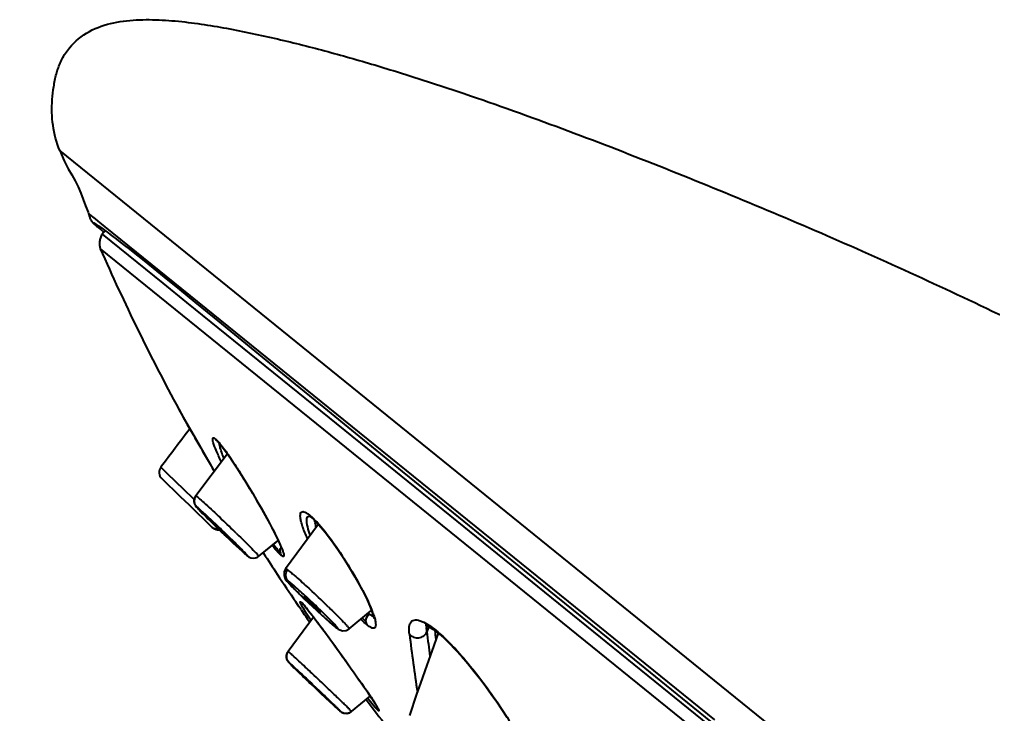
# Model space of a CAD drawing. Extents: x 0 to 1693, y 0 to 1240.
# Drawn here: x 1078.8 to 1112.91, y 633.2 to 657.55 of the extents above; entities that cross this region are included whole.
import ezdxf

# ---------------------------------------------------------------- set-up
doc = ezdxf.new("R2010")
doc.units = 0
doc.header["$LTSCALE"] = 40
doc.header["$MEASUREMENT"] = 0
doc.header["$PDMODE"] = 3
doc.header["$PDSIZE"] = -10
doc.layers.get('0').update_dxf_attribs({"linetype": 'CONTINUOUS'})
doc.layers.get('DEFPOINTS').update_dxf_attribs({"linetype": 'CONTINUOUS'})
doc.layers.add('DEF_LAYER_ASSEM_MEMBER', color=7, linetype='CONTINUOUS')
doc.styles.add('Daelim Dimension', font='')
doc.styles.get('Daelim Dimension').set_extended_font_data('나눔고딕')
doc.dimstyles.new('DEFAULT', dxfattribs={"dimscale": 2, "dimtxt": 2, "dimasz": 2, "dimexe": 0, "dimexo": 2, "dimgap": 1, "dimtad": 1, "dimdec": 1, "dimzin": 9, "dimdsep": 46, "dimtxsty": 'Daelim Dimension', "dimcen": 0.5, "dimclrd": 252, "dimclre": 252, "dimclrt": 3, "dimadec": 1, "dimazin": 0, "dimtfac": 1, "dimtdec": 1, "dimtix": 1, "dimtmove": 0, "dimatfit": 3, "dimfxl": 1, "dimtolj": 1, "dimtzin": 1, "dimlwd": 9, "dimlwe": 9, "dimarcsym": 0})

# ---------------------------------------------------------------- blocks, each defined once
blk = doc.blocks.new('*D7')
at = {"color": 5, "lineweight": 9, "ltscale": 0.5, "transparency": 16777216}
for p, q in [((1076.66, 656.674), (967.784, 656.674)), ((969.784, 652.674), (969.784, 436.258)), ((1231.429, 432.258), (967.784, 432.258))]:
    blk.add_line(p, q, dxfattribs=at)
at = {"color": 5, "ltscale": 0.5, "transparency": 16777216}
for points in [[(969.118, 652.674), (970.451, 652.674), (969.784, 656.674)], [(969.118, 436.258), (970.451, 436.258), (969.784, 432.258)]]:
    blk.add_solid(points, dxfattribs=at)
at = {"layer": 'DEFPOINTS', "color": 0, "ltscale": 0.5, "transparency": 16777216}
for p in [(1080.66, 656.674), (969.784, 432.258), (1235.429, 432.258)]:
    blk.add_point(p, dxfattribs=at)
at = {"color": 7, "ltscale": 0.5, "transparency": 16777216, "insert": (956.998, 544.466), "char_height": 10, "attachment_point": 2, "rotation": 90, "style": 'Daelim Dimension'}
blk.add_mtext('\\A1;224', dxfattribs=at)

msp = doc.modelspace()

# ---------------------------------------------------------------- linework, layer by layer
at = {"layer": 'DEF_LAYER_ASSEM_MEMBER', "color": 9, "linetype": 'Continuous'}
for p, q in [((1156.93, 590.821), (1080.209, 652.949)), ((1081.698, 650.016), (1083.827, 648.29)), ((1081.632, 649.503), (1158.972, 586.874)), ((1083.827, 648.29), (1084.658, 647.617)), ((1084.658, 647.617), (1090.755, 642.677)), ((1084.382, 643.875), (1084.55, 643.577)), ((1090.755, 642.677), (1102.971, 632.782)), ((1083.982, 641.617), (1083.753, 641.838)), ((1084.574, 641.046), (1083.982, 641.617)), ((1084.889, 640.742), (1084.574, 641.046)), ((1084.934, 640.698), (1084.889, 640.742)), ((1085.818, 640.081), (1085.896, 640.007)), ((1089.032, 640.081), (1089.03, 640.083)), ((1087.777, 639.192), (1087.868, 639.266)), ((1087.192, 638.716), (1087.777, 639.192)), ((1086.853, 638.687), (1086.79, 638.733)), ((1087.192, 638.716), (1087.192, 638.716)), ((1088.128, 638.275), (1088.128, 638.275)), ((1088.717, 637.056), (1088.669, 637.109)), ((1089.929, 636.19), (1089.901, 636.214)), ((1090.158, 636.408), (1090.166, 636.4)), ((1090.355, 636.169), (1090.355, 636.17)), ((1093.148, 636.248), (1093.08, 636.06)), ((1089.068, 634.593), (1089.051, 634.609)), ((1089.635, 634.056), (1089.597, 634.093)), ((1090.443, 633.266), (1091.097, 633.806)), ((1090.443, 633.266), (1090.443, 633.266))]:
    msp.add_line(p, q, dxfattribs=at)
at = {"layer": 'DEF_LAYER_ASSEM_MEMBER', "color": 7, "linetype": 'Continuous'}
for p, q in [((1081.459, 650.552), (1081.222, 650.739)), ((1081.562, 650.469), (1081.459, 650.552)), ((1081.679, 650.375), (1081.562, 650.469)), ((1081.367, 650.424), (1081.371, 650.42)), ((1081.371, 650.42), (1081.375, 650.415)), ((1081.375, 650.415), (1081.379, 650.411)), ((1081.379, 650.411), (1081.384, 650.407)), ((1081.39, 650.4), (1081.395, 650.395)), ((1081.395, 650.395), (1081.4, 650.39)), ((1081.4, 650.39), (1081.406, 650.385)), ((1081.406, 650.385), (1081.411, 650.38)), ((1081.411, 650.38), (1081.417, 650.374)), ((1081.417, 650.374), (1081.423, 650.369)), ((1081.422, 650.407), (1081.422, 650.407)), ((1081.422, 650.407), (1081.423, 650.406)), ((1081.423, 650.406), (1081.425, 650.406)), ((1081.423, 650.369), (1081.43, 650.363)), ((1081.425, 650.406), (1081.426, 650.405)), ((1081.426, 650.405), (1081.428, 650.404)), ((1081.428, 650.404), (1081.429, 650.403)), ((1081.429, 650.403), (1081.431, 650.402)), ((1081.43, 650.363), (1081.44, 650.353)), ((1081.431, 650.402), (1081.433, 650.401)), ((1081.433, 650.401), (1081.436, 650.399)), ((1081.436, 650.399), (1081.438, 650.398)), ((1081.438, 650.398), (1081.441, 650.396)), ((1081.44, 650.353), (1081.451, 650.343)), ((1081.441, 650.396), (1081.445, 650.394)), ((1081.445, 650.394), (1081.449, 650.391)), ((1081.449, 650.391), (1081.454, 650.388)), ((1081.451, 650.343), (1081.463, 650.332)), ((1081.454, 650.388), (1081.459, 650.385)), ((1081.459, 650.385), (1081.466, 650.38)), ((1081.463, 650.332), (1081.476, 650.321)), ((1081.466, 650.38), (1081.474, 650.375)), ((1081.474, 650.375), (1081.482, 650.37)), ((1081.476, 650.321), (1081.489, 650.31)), ((1081.482, 650.37), (1081.491, 650.364)), ((1081.489, 650.31), (1081.503, 650.298)), ((1081.491, 650.364), (1081.503, 650.356)), ((1081.503, 650.356), (1081.516, 650.347)), ((1081.503, 650.298), (1081.523, 650.281)), ((1081.516, 650.347), (1081.533, 650.335)), ((1081.523, 650.281), (1081.543, 650.263)), ((1081.533, 650.335), (1081.552, 650.322)), ((1081.543, 650.263), (1081.571, 650.24)), ((1081.552, 650.322), (1081.575, 650.306)), ((1081.571, 650.24), (1081.606, 650.211)), ((1081.575, 650.306), (1081.605, 650.285)), ((1081.605, 650.285), (1081.637, 650.263)), ((1081.606, 650.211), (1081.65, 650.175)), ((1081.637, 650.263), (1081.676, 650.234)), ((1081.65, 650.175), (1081.755, 650.089)), ((1081.676, 650.234), (1081.718, 650.203)), ((1081.801, 650.276), (1081.679, 650.375)), ((1081.718, 650.203), (1081.77, 650.165)), ((1081.77, 650.165), (1081.832, 650.119)), ((1081.787, 650.131), (1081.798, 650.145)), ((1103.176, 632.982), (1081.801, 650.276)), ((1081.698, 650.016), (1081.698, 650.016)), ((1081.698, 650.016), (1081.698, 650.016)), ((1081.832, 650.119), (1081.9, 650.069)), ((1081.9, 650.069), (1081.981, 650.008)), ((1081.981, 650.008), (1082.076, 649.935)), ((1082.076, 649.935), (1082.197, 649.842)), ((1082.197, 649.842), (1082.33, 649.738)), ((1082.33, 649.738), (1082.485, 649.617)), ((1082.485, 649.617), (1082.654, 649.484)), ((1082.654, 649.484), (1082.838, 649.338)), ((1082.838, 649.338), (1083.051, 649.168)), ((1083.051, 649.168), (1083.296, 648.971)), ((1083.296, 648.971), (1083.612, 648.716)), ((1083.612, 648.716), (1083.996, 648.405)), ((1083.996, 648.405), (1084.405, 648.073)), ((1084.405, 648.073), (1084.944, 647.634)), ((1084.944, 647.634), (1085.624, 647.079)), ((1085.624, 647.079), (1086.465, 646.392)), ((1086.465, 646.392), (1088.28, 644.906)), ((1088.28, 644.906), (1089.471, 643.931)), ((1084.386, 643.868), (1084.633, 643.43)), ((1089.471, 643.931), (1090.562, 643.039)), ((1084.633, 643.43), (1084.907, 642.948)), ((1090.562, 643.039), (1092.211, 641.693)), ((1084.907, 642.948), (1085.344, 642.186)), ((1085.736, 642.75), (1085.735, 642.751)), ((1086.086, 642.313), (1084.981, 640.838)), ((1085.344, 642.186), (1085.626, 641.699)), ((1092.211, 641.693), (1093.812, 640.39)), ((1084.455, 640.794), (1083.784, 641.442)), ((1084.745, 640.514), (1084.455, 640.794)), ((1084.981, 640.838), (1084.981, 640.838)), ((1085.028, 640.24), (1084.745, 640.514)), ((1085.272, 640.006), (1085.028, 640.24)), ((1093.812, 640.39), (1095.622, 638.919)), ((1085.451, 639.833), (1085.272, 640.006)), ((1088.978, 640.131), (1088.981, 640.131)), ((1088.989, 640.113), (1089.032, 640.081)), ((1089.03, 640.083), (1089.113, 640.01)), ((1085.546, 639.74), (1085.451, 639.833)), ((1085.558, 639.729), (1085.546, 639.74)), ((1085.597, 639.846), (1085.786, 639.662)), ((1085.786, 639.662), (1085.886, 639.565)), ((1085.886, 639.565), (1085.988, 639.467)), ((1089.279, 639.838), (1088.128, 638.275)), ((1087.192, 638.716), (1087.868, 639.266)), ((1095.622, 638.919), (1097.6, 637.314)), ((1086.854, 638.686), (1086.853, 638.687)), ((1087.358, 638.824), (1087.346, 638.843)), ((1088.128, 638.275), (1088.078, 638.17)), ((1088.784, 637.223), (1088.923, 637.09)), ((1097.6, 637.314), (1099.782, 635.546)), ((1088.585, 636.969), (1088.483, 637.118)), ((1088.671, 636.842), (1088.585, 636.969)), ((1088.719, 637.055), (1088.717, 637.056)), ((1088.923, 637.09), (1089.069, 636.952)), ((1089.109, 636.58), (1088.218, 635.373)), ((1090.355, 636.17), (1091.044, 636.74)), ((1091.044, 636.74), (1091.102, 636.787)), ((1091.102, 636.787), (1091.139, 636.818)), ((1089.876, 636.231), (1089.93, 636.189)), ((1089.93, 636.189), (1089.929, 636.19)), ((1099.782, 635.546), (1102.215, 633.576)), ((1088.176, 635.096), (1088.175, 635.099)), ((1088.253, 634.977), (1088.176, 635.096)), ((1088.436, 634.791), (1088.6, 634.632)), ((1088.6, 634.632), (1088.81, 634.43)), ((1088.81, 634.43), (1089.139, 634.117)), ((1089.139, 634.117), (1089.313, 633.952)), ((1089.313, 633.952), (1089.563, 633.718)), ((1090.443, 633.266), (1091.097, 633.806)), ((1092.722, 633.874), (1092.467, 633.132)), ((1089.563, 633.718), (1089.711, 633.58)), ((1089.711, 633.58), (1089.835, 633.465)), ((1089.835, 633.465), (1089.931, 633.378)), ((1102.215, 633.576), (1108.097, 628.817))]:
    msp.add_line(p, q, dxfattribs=at)
for points in [[(1080.209, 652.949), (1080.365, 652.591), (1080.511, 652.31), (1080.635, 652.094), (1080.747, 651.884), (1080.858, 651.674), (1080.955, 651.456), (1081.037, 651.233), (1081.117, 651.008), (1081.203, 650.785), (1081.222, 650.739)], [(1081.222, 650.739), (1081.224, 650.734), (1081.231, 650.704), (1081.239, 650.674), (1081.246, 650.65), (1081.253, 650.627), (1081.261, 650.603), (1081.269, 650.58), (1081.28, 650.556), (1081.291, 650.532), (1081.3, 650.515), (1081.307, 650.503), (1081.313, 650.494), (1081.317, 650.486), (1081.321, 650.481), (1081.325, 650.476), (1081.328, 650.471), (1081.331, 650.468), (1081.333, 650.464), (1081.336, 650.461), (1081.338, 650.458), (1081.34, 650.455), (1081.342, 650.452), (1081.344, 650.45), (1081.346, 650.447), (1081.348, 650.445), (1081.35, 650.443), (1081.352, 650.441), (1081.354, 650.438), (1081.356, 650.436), (1081.358, 650.434), (1081.36, 650.432), (1081.362, 650.43), (1081.363, 650.428), (1081.367, 650.424)], [(1081.384, 650.407), (1081.386, 650.405), (1081.39, 650.4)], [(1081.42, 650.408), (1081.42, 650.408), (1081.421, 650.408), (1081.421, 650.408), (1081.421, 650.408), (1081.421, 650.407), (1081.422, 650.407)], [(1081.798, 650.145), (1081.747, 650.078), (1081.698, 650.016)], [(1081.698, 650.016), (1081.679, 649.988), (1081.662, 649.955), (1081.649, 649.921), (1081.637, 649.888), (1081.627, 649.855), (1081.619, 649.823), (1081.613, 649.791), (1081.609, 649.76), (1081.606, 649.728), (1081.605, 649.697), (1081.605, 649.666), (1081.606, 649.635), (1081.608, 649.606), (1081.612, 649.578), (1081.617, 649.551), (1081.623, 649.525), (1081.632, 649.503)], [(1085.735, 642.751), (1085.748, 642.74), (1085.811, 642.673), (1085.905, 642.558)], [(1085.905, 642.558), (1086.019, 642.407), (1086.146, 642.227), (1086.28, 642.03), (1086.418, 641.819), (1086.559, 641.599), (1086.7, 641.372), (1086.84, 641.142), (1086.977, 640.912), (1087.11, 640.685), (1087.237, 640.463), (1087.358, 640.248), (1087.471, 640.042), (1087.576, 639.847), (1087.671, 639.666), (1087.755, 639.501), (1087.828, 639.353), (1087.889, 639.223), (1087.938, 639.111), (1087.976, 639.018), (1088.003, 638.947), (1088.017, 638.9), (1088.018, 638.895)], [(1084.981, 640.838), (1084.944, 640.773), (1084.921, 640.657)], [(1084.921, 640.657), (1084.94, 640.554), (1084.972, 640.488), (1084.997, 640.455), (1085.019, 640.429), (1085.046, 640.399), (1085.079, 640.363), (1085.119, 640.321), (1085.167, 640.272), (1085.221, 640.217), (1085.283, 640.155)], [(1085.283, 640.155), (1085.352, 640.086), (1085.428, 640.011), (1085.597, 639.846)], [(1088.962, 640.133), (1088.953, 640.136), (1088.989, 640.113)], [(1089.113, 640.01), (1089.298, 639.818), (1089.512, 639.563), (1089.737, 639.267), (1089.958, 638.954), (1090.172, 638.631), (1090.373, 638.308), (1090.558, 637.995), (1090.722, 637.7), (1090.865, 637.427), (1090.984, 637.181), (1091.08, 636.965), (1091.153, 636.782), (1091.201, 636.636), (1091.227, 636.531), (1091.23, 636.515)], [(1085.988, 639.467), (1086.091, 639.37), (1086.193, 639.274), (1086.292, 639.18)], [(1086.292, 639.18), (1086.386, 639.092), (1086.475, 639.01), (1086.555, 638.936)], [(1086.555, 638.936), (1086.626, 638.871), (1086.687, 638.817), (1086.736, 638.775), (1086.774, 638.742), (1086.806, 638.717), (1086.843, 638.692), (1086.853, 638.687)], [(1086.854, 638.686), (1086.908, 638.663), (1087.011, 638.648), (1087.126, 638.675), (1087.192, 638.716)], [(1088.078, 638.17), (1088.073, 638.042), (1088.107, 637.946)], [(1088.107, 637.946), (1088.141, 637.891), (1088.177, 637.846), (1088.221, 637.794), (1088.279, 637.732), (1088.351, 637.656), (1088.437, 637.566)], [(1088.437, 637.566), (1088.539, 637.464), (1088.656, 637.349), (1088.784, 637.223)], [(1088.718, 637.056), (1088.727, 637.047), (1088.747, 637.027), (1088.775, 636.996), (1088.811, 636.954)], [(1088.811, 636.954), (1088.854, 636.902), (1088.904, 636.841)], [(1088.904, 636.841), (1088.96, 636.771), (1089.023, 636.691), (1089.092, 636.602)], [(1089.069, 636.952), (1089.22, 636.811), (1089.371, 636.672)], [(1089.092, 636.602), (1089.168, 636.503), (1089.25, 636.394), (1089.34, 636.275), (1089.435, 636.148), (1089.535, 636.012), (1089.639, 635.87), (1089.748, 635.722), (1089.858, 635.569), (1089.97, 635.414), (1090.082, 635.258), (1090.193, 635.103), (1090.301, 634.951), (1090.407, 634.802), (1090.509, 634.658), (1090.607, 634.518), (1090.7, 634.385), (1090.788, 634.258), (1090.87, 634.139), (1090.947, 634.028), (1091.017, 633.924), (1091.082, 633.828), (1091.14, 633.741), (1091.192, 633.662), (1091.238, 633.591)], [(1089.371, 636.672), (1089.517, 636.539), (1089.654, 636.418)], [(1089.654, 636.418), (1089.775, 636.314), (1089.876, 636.231)], [(1089.929, 636.19), (1089.972, 636.16), (1090.028, 636.129)], [(1090.028, 636.129), (1090.127, 636.102), (1090.256, 636.115), (1090.355, 636.169)], [(1093.018, 636.302), (1093.042, 636.296), (1093.139, 636.253), (1093.288, 636.162), (1093.465, 636.029), (1093.658, 635.862), (1093.863, 635.667), (1094.075, 635.447), (1094.294, 635.206), (1094.514, 634.952), (1094.73, 634.688), (1094.94, 634.421), (1095.143, 634.15), (1095.339, 633.878), (1095.529, 633.605), (1095.71, 633.334), (1095.882, 633.069)], [(1093.471, 636.023), (1093.25, 635.39), (1093.076, 634.893), (1092.854, 634.263), (1092.722, 633.874)], [(1088.165, 635.252), (1088.161, 635.16), (1088.175, 635.099)], [(1088.218, 635.373), (1088.199, 635.345), (1088.165, 635.252)], [(1088.176, 635.096), (1088.192, 635.059), (1088.221, 635.012), (1088.24, 634.989), (1088.256, 634.971), (1088.274, 634.952), (1088.296, 634.929), (1088.323, 634.902), (1088.355, 634.871), (1088.436, 634.791)], [(1091.238, 633.591), (1091.276, 633.53), (1091.308, 633.478), (1091.332, 633.436), (1091.349, 633.406), (1091.351, 633.403)], [(1089.931, 633.378), (1089.969, 633.344), (1089.999, 633.316), (1090.024, 633.295), (1090.045, 633.277), (1090.066, 633.261), (1090.099, 633.239), (1090.17, 633.208), (1090.268, 633.197)], [(1090.268, 633.197), (1090.375, 633.224), (1090.443, 633.266)]]:
    msp.add_lwpolyline(points, dxfattribs=at)
for centre, radius, start, end in [((1153.012, 680.901), 77.981, 203.74329, 208.34722), ((1234.428, 728.181), 172.109, 209.44445, 209.59118), ((1088.972, 640.022), 0.108, 93.3124, 94.8649), ((1088.973, 640.011), 0.119, 87.3281, 93.2376), ((1119.331, 674.472), 48.343, 225.7479, 226.1416), ((1125.129, 680.497), 56.704, 226.1348, 226.5097), ((1152.994, 680.894), 77.962, 212.6581, 213.30562), ((1152.993, 680.893), 77.96, 213.30561, 214.16002), ((1110.214, 659.418), 30.851, 225.9672, 227.3419), ((1152.977, 680.883), 77.941, 214.406, 214.79801), ((1091.851, 637.677), 1.265, 229.4496, 231.1426), ((1152.99, 680.892), 77.957, 217.26804, 217.61327), ((1152.992, 680.894), 77.96, 217.61326, 219.20298)]:
    msp.add_arc(centre, radius, start, end, dxfattribs=at)
at = {"layer": 'DEF_LAYER_ASSEM_MEMBER', "color": 9, "linetype": 'Continuous'}
for centre, radius, start, end in [((1246.601, 735.133), 186.126, 209.46567, 210.13214), ((1066.017, 628.678), 24.27, 32.1033, 32.234), ((1063.097, 626.856), 27.712, 30.4882, 32.0854), ((1051.529, 603.797), 49.652, 46.285, 46.7637), ((1039.524, 591.264), 67.277, 45.83306, 46.4278), ((1088.106, 639.082), 1.381, 50.8674, 51.3647), ((1089.173, 640.259), 0.226, 205.5936, 210.3843), ((1088.064, 639.031), 1.447, 50.4375, 50.8679), ((1087.923, 638.861), 1.668, 48.1827, 50.3946), ((1085.738, 639.939), 0.276, 225.9951, 229.2037), ((1049.092, 601.239), 53.185, 45.8298, 46.2916), ((1083.952, 637.359), 4.36, 22.569, 23.8925), ((1088.223, 638.89), 0.286, 202.4229, 211.2647), ((1067.938, 614.763), 31.019, 47.2601, 47.3843), ((1064.692, 611.262), 35.794, 45.9524, 47.2479), ((1069.153, 615.974), 29.029, 46.2564, 47.1046), ((1085.333, 634.043), 4.537, 39.5673, 40.3908), ((1072.394, 619.337), 24.358, 45.3336, 46.2941), ((1066.609, 613.244), 33.036, 45.8317, 45.9528), ((1147.949, 642.551), 55.866, 186.7573, 188.8525), ((1175.724, 646.23), 83.268, 187.01535, 187.60434), ((1153.952, 643.658), 61.065, 187.1026, 187.39507), ((1074.748, 620.233), 20.269, 47.5372, 47.7356), ((1005.168, 545.46), 122.409, 46.39172, 46.73229), ((1151.824, 700.33), 91.179, 226.31566, 226.54539), ((1020.375, 561.52), 100.024, 46.48311, 46.72151), ((1157.694, 706.508), 99.701, 226.53842, 226.76794), ((1026.204, 567.649), 91.566, 46.20946, 46.48702), ((1086.494, 630.516), 5.654, 31.5289, 32.3655), ((1090.252, 633.495), 0.297, 278.8795, 286.0088)]:
    msp.add_arc(centre, radius, start, end, dxfattribs=at)
at = {"layer": 'DEF_LAYER_ASSEM_MEMBER', "color": 7, "linetype": 'Continuous'}
for points, start_tangent, end_tangent in [([(1080.209, 652.949), (1079.976, 653.829), (1079.949, 654.738), (1080.001, 655.191), (1080.094, 655.636), (1080.248, 656.065), (1080.479, 656.458), (1081.15, 657.069), (1081.993, 657.407), (1082.895, 657.531), (1083.805, 657.527), (1084.712, 657.445), (1085.613, 657.314), (1087.399, 656.964), (1089.169, 656.535), (1090.923, 656.047), (1092.664, 655.513), (1094.393, 654.944), (1097.822, 653.72), (1101.22, 652.41), (1104.593, 651.037), (1107.939, 649.6), (1111.255, 648.096), (1114.54, 646.524), (1117.794, 644.889), (1124.19, 641.408), (1130.371, 637.557)], (-0.358368, 0.93358), (0.830063, -0.55767)), ([(1081.698, 650.016), (1081.787, 650.131)], (0.622515, 0.782608), (0.606572, 0.795029)), ([(1084.771, 643.188), (1083.753, 641.838)], (-0.601721, -0.798706), (-0.602387, -0.798204)), ([(1085.82, 642.585), (1085.815, 642.613), (1085.813, 642.675)], (-0.184514, 0.98283), (0.137776, 0.990463)), ([(1085.959, 642.17), (1085.866, 642.415), (1085.82, 642.585)], (-0.379166, 0.925329), (-0.184514, 0.98283)), ([(1083.753, 641.838), (1083.697, 641.635), (1083.784, 641.442)], (-0.603452, -0.7974), (0.719563, -0.694427)), ([(1085.018, 640.441), (1085.019, 640.434), (1085.026, 640.424), (1085.038, 640.409), (1085.057, 640.388), (1085.081, 640.361), (1085.148, 640.292), (1085.342, 640.096), (1085.597, 639.846)], (-0.988744, 0.149616), (0.716216, -0.697879)), ([(1088.876, 639.899), (1088.872, 639.999), (1088.887, 640.07), (1088.918, 640.114), (1088.963, 640.13)], (-0.109743, 0.99396), (0.99639, 0.084888)), ([(1088.989, 639.464), (1088.946, 639.593), (1088.876, 639.899)], (-0.337143, 0.941454), (-0.109743, 0.99396)), ([(1089.202, 639.739), (1089.183, 639.806), (1089.144, 639.981)], (-0.287723, 0.957714), (-0.156252, 0.987717)), ([(1085.558, 639.729), (1085.64, 639.673)], (0.713552, -0.700602), (0.913202, -0.407506)), ([(1086.193, 639.31), (1086.186, 639.314), (1086.169, 639.328), (1086.141, 639.353), (1086.104, 639.386), (1086.059, 639.428), (1086.009, 639.475), (1085.898, 639.58), (1085.788, 639.687), (1085.739, 639.735), (1085.696, 639.778), (1085.661, 639.813), (1085.635, 639.84), (1085.62, 639.857), (1085.616, 639.864)], (-0.692514, -0.721405), (0.692514, 0.721405)), ([(1085.616, 639.864), (1085.623, 639.86), (1085.64, 639.845), (1085.668, 639.821), (1085.705, 639.787), (1085.749, 639.746), (1085.8, 639.699), (1085.911, 639.593), (1086.021, 639.487), (1086.07, 639.438), (1086.113, 639.396), (1086.148, 639.36), (1086.173, 639.333), (1086.189, 639.316), (1086.193, 639.31)], (0.692514, 0.721405), (-0.692514, -0.721405)), ([(1085.64, 639.673), (1085.745, 639.647)], (0.913202, -0.407506), (0.997081, -0.076354)), ([(1085.745, 639.647), (1085.796, 639.647)], (0.997081, -0.076354), (0.997439, 0.071523)), ([(1086.104, 639.358), (1086.276, 639.196), (1086.67, 638.834)], (0.725456, -0.688269), (0.748334, -0.663322)), ([(1087.79, 639.02), (1087.771, 639.042), (1087.711, 639.118)], (-0.641588, 0.76705), (-0.61581, 0.787895)), ([(1087.938, 638.864), (1087.909, 638.889), (1087.79, 639.02)], (-0.777057, 0.629431), (-0.641588, 0.76705)), ([(1086.67, 638.834), (1086.75, 638.764), (1086.776, 638.743), (1086.79, 638.733)], (0.748334, -0.663322), (0.930006, -0.367543)), ([(1088.22, 637.848), (1088.196, 637.864), (1088.178, 637.874), (1088.167, 637.877), (1088.165, 637.872), (1088.172, 637.858), (1088.189, 637.836), (1088.214, 637.805), (1088.248, 637.766), (1088.341, 637.667), (1088.461, 637.543), (1088.77, 637.238)], (-0.821602, 0.570062), (0.718815, -0.695201)), ([(1089.351, 636.756), (1089.343, 636.759), (1089.325, 636.772), (1089.296, 636.796), (1089.258, 636.828), (1089.213, 636.868), (1089.161, 636.915), (1089.049, 637.019), (1088.939, 637.125), (1088.89, 637.173), (1088.847, 637.217), (1088.813, 637.253), (1088.788, 637.28), (1088.773, 637.298), (1088.77, 637.306)], (-0.686987, -0.72667), (0.686987, 0.72667)), ([(1088.77, 637.306), (1088.778, 637.303), (1088.796, 637.289), (1088.825, 637.266), (1088.863, 637.234), (1088.909, 637.194), (1088.96, 637.147), (1089.072, 637.043), (1089.182, 636.937), (1089.232, 636.888), (1089.274, 636.845), (1089.309, 636.809), (1089.334, 636.782), (1089.348, 636.764), (1089.351, 636.756)], (0.686987, 0.72667), (-0.686987, -0.72667)), ([(1089.309, 636.73), (1089.417, 636.631), (1089.698, 636.382)], (0.735841, -0.677154), (0.756474, -0.654024)), ([(1090.941, 636.432), (1090.914, 636.455), (1090.824, 636.538)], (-0.777098, 0.62938), (-0.716365, 0.697726)), ([(1089.698, 636.382), (1089.761, 636.328), (1089.901, 636.214)], (0.756474, -0.654024), (0.814443, -0.580244)), ([(1088.175, 635.099), (1088.162, 635.236)], (-0.32103, 0.947069), (0.141207, 0.98998)), ([(1088.162, 635.236), (1088.218, 635.373)], (0.141207, 0.98998), (0.594063, 0.804419)), ([(1088.859, 634.403), (1088.865, 634.399), (1088.882, 634.384), (1088.91, 634.359), (1088.946, 634.325), (1088.991, 634.284), (1089.041, 634.237), (1089.153, 634.132), (1089.264, 634.026), (1089.313, 633.978), (1089.357, 633.936), (1089.393, 633.902), (1089.419, 633.875), (1089.435, 633.859), (1089.44, 633.853)], (0.687656, 0.726037), (-0.687656, -0.726037))]:
    msp.add_spline(points, degree=3, dxfattribs=dict(at, start_tangent=start_tangent, end_tangent=end_tangent))
at = {"layer": 'DEF_LAYER_ASSEM_MEMBER', "color": 9, "linetype": 'Continuous'}
for points, start_tangent, end_tangent in [([(1085.594, 642.706), (1085.574, 642.804), (1085.573, 642.837), (1085.579, 642.859), (1085.591, 642.87), (1085.609, 642.87), (1085.634, 642.859), (1085.665, 642.836)], (-0.270979, 0.962585), (0.774088, -0.633079)), ([(1085.873, 642.041), (1085.694, 642.433), (1085.594, 642.706)], (-0.43801, 0.89897), (-0.270979, 0.962585)), ([(1085.665, 642.836), (1085.698, 642.807), (1085.827, 642.665)], (0.784627, -0.619968), (0.633965, -0.773361)), ([(1085.735, 642.751), (1085.665, 642.836)], (-0.77315, 0.634223), (-0.463842, 0.885918)), ([(1085.827, 642.665), (1086.142, 642.238), (1086.546, 641.623)], (0.633965, -0.773361), (0.533383, -0.845874)), ([(1085.018, 640.441), (1084.928, 640.632), (1084.987, 640.836)], (-0.719796, 0.694185), (0.599782, 0.800164)), ([(1084.988, 640.836), (1084.983, 640.838), (1084.981, 640.838)], (-0.862941, 0.505305), (-0.692514, -0.721405)), ([(1084.988, 640.836), (1085.02, 640.812), (1085.078, 640.763), (1085.261, 640.6), (1085.517, 640.364), (1085.818, 640.081)], (0.86294, -0.505307), (0.725638, -0.688076)), ([(1086.977, 640.916), (1087.548, 639.905), (1087.938, 639.125)], (0.508079, -0.86131), (0.404394, -0.914585)), ([(1085.541, 639.97), (1085.344, 640.155), (1085.184, 640.3), (1085.073, 640.398), (1085.018, 640.441)], (-0.728771, 0.684757), (-0.875154, 0.483845)), ([(1088.894, 639.339), (1088.723, 639.765), (1088.673, 639.935), (1088.647, 640.073), (1088.645, 640.177), (1088.666, 640.245), (1088.709, 640.279), (1088.771, 640.278)], (-0.411507, 0.911406), (0.97025, -0.242106)), ([(1088.771, 640.278), (1088.859, 640.239), (1088.968, 640.161)], (0.97025, -0.242106), (0.775811, -0.630966)), ([(1089.03, 640.083), (1088.977, 640.144)], (-0.769661, 0.638453), (-0.505758, 0.862675)), ([(1089.035, 640.105), (1089.081, 640.062), (1089.23, 639.91)], (0.745789, -0.666183), (0.675311, -0.737533)), ([(1089.23, 639.91), (1089.748, 639.263), (1090.317, 638.411), (1090.831, 637.509), (1091.18, 636.747)], (0.675311, -0.737533), (0.351165, -0.936313)), ([(1085.669, 639.672), (1085.558, 639.73)], (-0.969312, 0.245835), (-0.757097, 0.653303)), ([(1085.779, 639.663), (1085.669, 639.672)], (-0.997112, -0.075941), (-0.969312, 0.245835)), ([(1086.645, 638.898), (1086.548, 638.997), (1086.151, 639.387)], (-0.698646, 0.715467), (-0.717232, 0.696835)), ([(1086.399, 639.523), (1086.589, 639.338), (1087.054, 638.872)], (0.717073, -0.696999), (0.693247, -0.7207)), ([(1086.77, 638.766), (1086.748, 638.79), (1086.645, 638.898)], (-0.659793, 0.751447), (-0.698646, 0.715467)), ([(1087.054, 638.872), (1087.115, 638.808), (1087.159, 638.759), (1087.175, 638.742), (1087.185, 638.728), (1087.191, 638.72), (1087.192, 638.716)], (0.693247, -0.7207), (-0.692514, -0.721405)), ([(1087.816, 638.908), (1087.784, 638.947), (1087.674, 639.086)], (-0.646783, 0.762674), (-0.609506, 0.792782)), ([(1087.978, 638.741), (1087.945, 638.77), (1087.816, 638.908)], (-0.780926, 0.624624), (-0.646783, 0.762674)), ([(1087.938, 638.864), (1087.97, 639.028)], (-0.089333, 0.996002), (0.445299, 0.895382)), ([(1087.978, 639.032), (1088.016, 638.934), (1088.044, 638.852), (1088.061, 638.788), (1088.067, 638.742), (1088.061, 638.715), (1088.044, 638.705), (1088.017, 638.714), (1087.978, 638.741)], (0.38316, -0.923682), (-0.778421, 0.627743)), ([(1086.79, 638.733), (1086.795, 638.732), (1086.793, 638.737), (1086.785, 638.748), (1086.77, 638.766)], (0.875671, -0.482908), (-0.659793, 0.751447)), ([(1087.938, 638.864), (1087.958, 638.78)], (0.092983, -0.995668), (0.381646, -0.924308)), ([(1088.199, 638.235), (1088.149, 638.269), (1088.135, 638.275), (1088.128, 638.275)], (-0.803611, 0.595155), (-0.686987, -0.72667)), ([(1088.22, 637.848), (1088.137, 638.034), (1088.199, 638.236)], (-0.716779, 0.6973), (0.598343, 0.80124)), ([(1088.199, 638.235), (1088.232, 638.211), (1088.363, 638.103)], (0.80361, -0.595156), (0.765273, -0.643706)), ([(1088.363, 638.103), (1088.484, 638), (1088.94, 637.591)], (0.765273, -0.643706), (0.735918, -0.67707)), ([(1088.912, 637.24), (1088.49, 637.623), (1088.22, 637.848)], (-0.732621, 0.680637), (-0.806579, 0.591126)), ([(1088.726, 636.93), (1088.671, 637.032), (1088.654, 637.069), (1088.643, 637.097), (1088.642, 637.122), (1088.669, 637.109)], (-0.495083, 0.868846), (0.778708, -0.627386)), ([(1088.669, 637.109), (1088.69, 637.091), (1088.789, 636.983)], (0.788247, -0.615359), (0.648402, -0.761298)), ([(1089.011, 636.472), (1088.922, 636.609), (1088.726, 636.93)], (-0.545248, 0.838275), (-0.495083, 0.868846)), ([(1088.831, 636.933), (1088.889, 636.861), (1089.105, 636.586)], (0.637394, -0.770538), (0.609104, -0.79309)), ([(1089.628, 636.94), (1089.783, 636.789), (1090.158, 636.408)], (0.71729, -0.696774), (0.686695, -0.726946)), ([(1089.105, 636.586), (1090.284, 634.977), (1090.873, 634.136), (1091.27, 633.543)], (0.609104, -0.79309), (0.535054, -0.844818)), ([(1089.756, 636.42), (1089.704, 636.475), (1089.518, 636.661)], (-0.693506, 0.720451), (-0.710989, 0.703203)), ([(1090.974, 636.315), (1090.927, 636.354), (1090.773, 636.501)], (-0.778742, 0.627344), (-0.700248, 0.7139)), ([(1090.941, 636.432), (1091.058, 636.692)], (-0.042089, 0.999114), (0.761423, 0.648256)), ([(1091.18, 636.747), (1091.242, 636.564), (1091.278, 636.417), (1091.287, 636.305), (1091.272, 636.231), (1091.232, 636.194), (1091.168, 636.197), (1091.082, 636.238), (1090.974, 636.315)], (0.351165, -0.936313), (-0.777701, 0.628635)), ([(1091.165, 636.619), (1091.14, 636.633), (1091.058, 636.693)], (-0.879209, 0.476436), (-0.779003, 0.62702)), ([(1091.212, 636.597), (1091.165, 636.619)], (-0.944394, 0.328816), (-0.879209, 0.476436)), ([(1092.471, 635.978), (1092.461, 636.244), (1092.484, 636.344), (1092.527, 636.419), (1092.592, 636.466), (1092.678, 636.483), (1092.784, 636.471), (1092.908, 636.431)], (-0.144806, 0.98946), (0.923078, -0.384613)), ([(1089.909, 636.255), (1089.88, 636.288), (1089.756, 636.42)], (-0.650055, 0.759887), (-0.693506, 0.720451)), ([(1089.901, 636.214), (1089.925, 636.197), (1089.943, 636.187), (1089.954, 636.182), (1089.958, 636.184), (1089.956, 636.192), (1089.947, 636.207), (1089.931, 636.228), (1089.909, 636.255)], (0.806667, -0.591006), (-0.650055, 0.759887)), ([(1090.166, 636.4), (1090.251, 636.307), (1090.312, 636.237), (1090.347, 636.19), (1090.355, 636.177), (1090.355, 636.17)], (0.685618, -0.727961), (-0.686987, -0.72667)), ([(1090.941, 636.432), (1090.974, 636.315)], (0.045724, -0.998954), (0.492396, -0.870371)), ([(1092.908, 636.431), (1092.977, 636.399), (1093.205, 636.261)], (0.923078, -0.384613), (0.821647, -0.569997)), ([(1093.08, 636.06), (1093.074, 636.124), (1093.081, 636.287)], (-0.122418, 0.992479), (0.178307, 0.983975)), ([(1093.205, 636.261), (1093.708, 635.841), (1094.293, 635.226), (1094.898, 634.491), (1095.477, 633.697), (1096.025, 632.859), (1096.509, 632.033), (1096.882, 631.289), (1097.12, 630.686)], (0.821647, -0.569997), (0.301019, -0.953618)), ([(1092.471, 635.978), (1092.613, 635.879), (1092.798, 635.856), (1092.97, 635.927), (1093.08, 636.06)], (0.628251, -0.778011), (0.394095, 0.91907)), ([(1088.26, 635.34), (1088.242, 635.355), (1088.229, 635.366), (1088.221, 635.372), (1088.218, 635.373)], (-0.756461, 0.654038), (-0.687656, -0.726037)), ([(1088.38, 635.233), (1088.343, 635.266), (1088.26, 635.34)], (-0.740124, 0.67247), (-0.756461, 0.654038)), ([(1089.051, 634.609), (1088.871, 634.778), (1088.432, 635.186)], (-0.728325, 0.685232), (-0.737791, 0.67503)), ([(1088.253, 634.977), (1088.262, 634.971), (1088.297, 634.942), (1088.357, 634.889), (1088.437, 634.815)], (-0.490292, 0.871558), (0.737278, -0.675589)), ([(1088.253, 634.977), (1088.296, 634.93), (1088.409, 634.817)], (0.583356, -0.812217), (0.714004, -0.700142)), ([(1088.409, 634.817), (1088.498, 634.73), (1088.848, 634.394)], (0.714004, -0.700142), (0.723116, -0.690727)), ([(1088.437, 634.815), (1088.541, 634.72), (1088.947, 634.34)], (0.737278, -0.675589), (0.728045, -0.685529)), ([(1089.404, 633.868), (1089.664, 633.624), (1089.775, 633.521), (1089.871, 633.433), (1089.947, 633.363), (1090.002, 633.314), (1090.035, 633.286), (1090.046, 633.28)], (0.728643, -0.684894), (-0.114873, 0.99338)), ([(1090.443, 633.266), (1090.427, 633.286), (1090.382, 633.332), (1090.311, 633.403), (1090.215, 633.498), (1090.096, 633.614), (1089.957, 633.748), (1089.635, 634.056)], (-0.314719, 0.949185), (-0.723737, 0.690076)), ([(1089.57, 633.748), (1089.765, 633.56), (1089.847, 633.481), (1089.915, 633.414), (1089.97, 633.359), (1090.011, 633.318), (1090.027, 633.302), (1090.038, 633.29), (1090.044, 633.283), (1090.046, 633.28)], (0.721707, -0.692199), (-0.966799, -0.25554)), ([(1091.25, 633.436), (1091.199, 633.494), (1091.005, 633.727)], (-0.663273, 0.748378), (-0.630463, 0.77622)), ([(1091.374, 633.308), (1091.352, 633.327), (1091.25, 633.436)], (-0.776531, 0.630079), (-0.663273, 0.748378)), ([(1091.313, 633.473), (1091.369, 633.377), (1091.387, 633.343), (1091.398, 633.318), (1091.399, 633.295), (1091.374, 633.308)], (0.52202, -0.852933), (-0.785942, 0.6183)), ([(1091.374, 633.308), (1091.32, 633.448)], (-0.604445, 0.796647), (-0.107027, 0.994256)), ([(1090.298, 633.201), (1090.163, 633.211), (1090.046, 633.28)], (-0.988052, -0.154121), (-0.726214, 0.687469)), ([(1090.443, 633.266), (1090.334, 633.209)], (-0.770995, -0.636841), (-0.961252, -0.275671))]:
    msp.add_spline(points, degree=3, dxfattribs=dict(at, start_tangent=start_tangent, end_tangent=end_tangent))

# ---------------------------------------------------------------- dimensions: what is measured, and where the dimension line sits
at = {"color": 5, "ltscale": 0.5}
dim = msp.add_linear_dim(base=(969.784, 432.258), p1=(1080.66, 656.674), p2=(1235.429, 432.258), angle=270, dimstyle='DEFAULT', override={"dimtxt": 5, "dimexe": 1, "dimdec": 0, "dimclrd": 5, "dimclre": 5, "dimclrt": 7}, dxfattribs=at)
dim.commit()
dim.dimension.update_dxf_attribs({"geometry": '*D7', "text_midpoint": (969.784, 544.466), "dimtype": 160})

doc.saveas('drawing.dxf')
